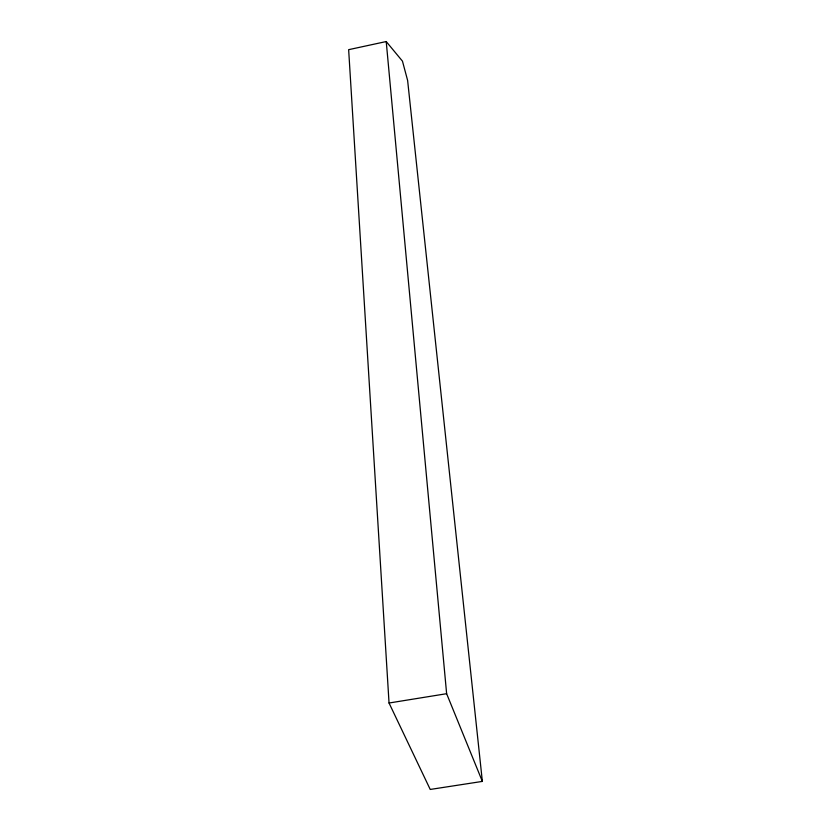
<?xml version="1.0" encoding="UTF-8"?>
<svg xmlns="http://www.w3.org/2000/svg" width="831" height="831" viewBox="0 0 831 831"><rect width="100%" height="100%" fill="white"/><g stroke="black" fill="none" stroke-linecap="round" stroke-linejoin="round"><path stroke-width="1.25" d="M386.218 41.55L348.646 49.673L389.043 703.016L430.229 789.45L482.354 781.41L407.626 80.462L402.464 61.162L386.218 41.55L446.631 693.698L482.354 781.41M389.043 703.016L446.631 693.698"/></g></svg>
